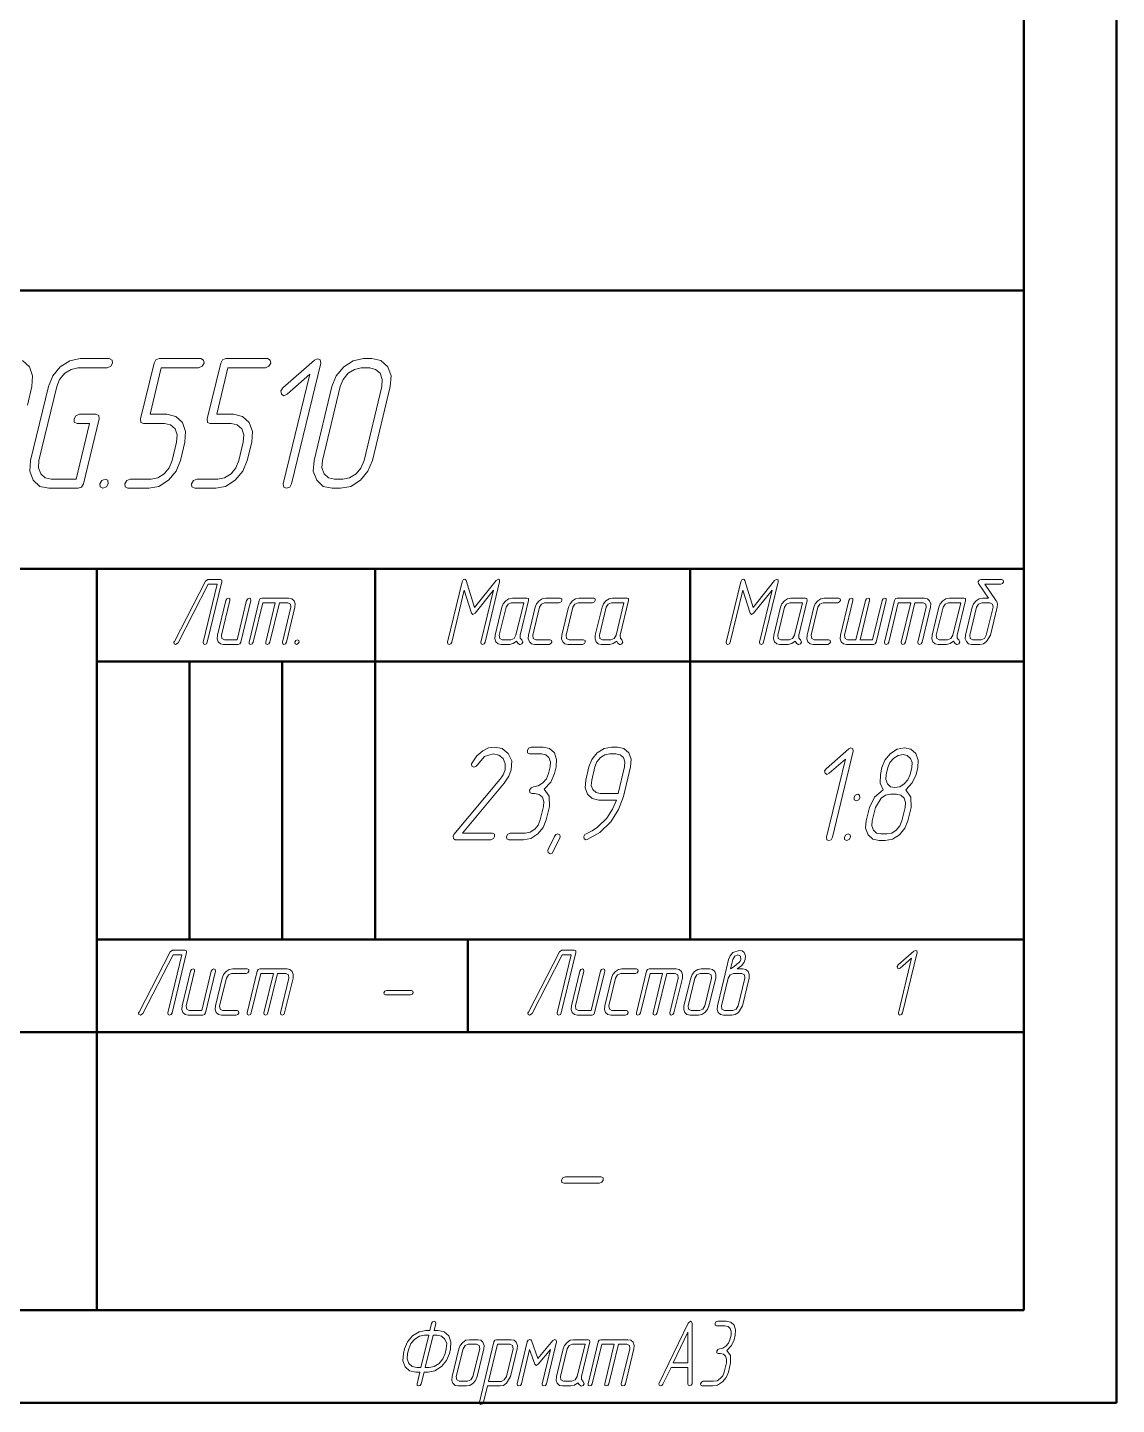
# Model space of a CAD drawing. Extents: x 0 to 420, y 0 to 297.
# Drawn here: x 361.3 to 420, y -0.1 to 74.2 of the extents above; entities that cross this region are included whole.
import ezdxf

# ---------------------------------------------------------------- set-up
doc = ezdxf.new("R2010")
doc.units = 0

msp = doc.modelspace()

# ---------------------------------------------------------------- linework, layer by layer
at = {"color": 7, "lineweight": 50}
for p, q in [((420, 0), (420, 297)), ((415, 5), (415, 292)), ((230, 60), (415, 60)), ((415, 60), (415, 5)), ((295, 45), (415, 45)), ((365, 5), (365, 45)), ((380, 25), (380, 45)), ((397, 25), (397, 45)), ((365, 40), (415, 40)), ((370, 25), (370, 40)), ((375, 25), (375, 40)), ((365, 25), (415, 25)), ((385, 20), (385, 25)), ((295, 20), (415, 20)), ((20, 5), (415, 5)), ((230, 5), (415, 5)), ((0, 0), (420, 0))]:
    msp.add_line(p, q, dxfattribs=at)
at = {"color": 7, "lineweight": 13}
msp.add_lwpolyline([(361.253937, 53.83041), (361.493408, 54.833332), (361.530273, 55.406433), (361.355255, 55.897659), (360.986847, 56.225147)], dxfattribs=at)
for points in [[(364.265778, 49.583332), (365.113159, 53.083332), (365.094727, 53.267544), (364.947357, 53.328949), (364.053955, 53.328949), (363.860535, 53.247074), (363.768433, 53.083332), (363.777618, 52.899124), (363.924988, 52.827484), (364.597351, 52.827484), (363.878937, 49.83918), (362.524994, 49.83918), (362.202637, 49.900585), (361.972351, 50.125732), (361.843414, 50.442982), (361.871033, 50.831871), (362.838165, 54.833332), (362.985535, 55.211987), (363.261841, 55.539474), (363.602631, 55.754387), (363.971039, 55.836258), (365.546051, 55.836258), (365.739471, 55.918129), (365.84079, 56.081871), (365.813141, 56.255848), (365.665771, 56.337719), (364.09079, 56.337719), (363.538147, 56.214912), (363.022369, 55.887428), (362.617096, 55.396198), (362.386841, 54.833332), (361.419739, 50.831871), (361.373688, 50.25877), (361.567108, 49.777779), (361.917114, 49.44006), (362.405273, 49.337719), (363.980255, 49.337719), (364.164459, 49.399124)], [(369.506561, 50.831871), (369.746033, 51.834793), (369.782898, 52.407894), (369.60788, 52.888889), (369.248688, 53.216373), (368.769745, 53.328949), (367.867096, 53.328949), (368.46579, 55.836258), (370.48288, 55.836258), (370.6763, 55.918129), (370.777618, 56.081871), (370.75, 56.255848), (370.602631, 56.337719), (368.355255, 56.337719), (368.171051, 56.266083), (368.078949, 56.081871), (367.351318, 53.083332), (367.360535, 52.888889), (367.507874, 52.827484), (368.640778, 52.827484), (368.963165, 52.755848), (369.211853, 52.540936), (369.322357, 52.213451), (369.294739, 51.834793), (369.055267, 50.831871), (368.898682, 50.442982), (368.631561, 50.125732), (368.281586, 49.900585), (367.922363, 49.83918), (366.789459, 49.83918), (366.605255, 49.757309), (366.503937, 49.583332), (366.522369, 49.409355), (366.669739, 49.337719), (367.802612, 49.337719), (368.336853, 49.44006), (368.861847, 49.777779), (369.26709, 50.25877)], [(373.10788, 50.831871), (373.347351, 51.834793), (373.384216, 52.407894), (373.209198, 52.888889), (372.850006, 53.216373), (372.371033, 53.328949), (371.468414, 53.328949), (372.067108, 55.836258), (374.084198, 55.836258), (374.277618, 55.918129), (374.378937, 56.081871), (374.351318, 56.255848), (374.203949, 56.337719), (371.956573, 56.337719), (371.772369, 56.266083), (371.680267, 56.081871), (370.952637, 53.083332), (370.961853, 52.888889), (371.109192, 52.827484), (372.242096, 52.827484), (372.564453, 52.755848), (372.813141, 52.540936), (372.923676, 52.213451), (372.896057, 51.834793), (372.656586, 50.831871), (372.5, 50.442982), (372.23288, 50.125732), (371.882874, 49.900585), (371.523682, 49.83918), (370.390778, 49.83918), (370.206573, 49.757309), (370.105255, 49.583332), (370.123688, 49.409355), (370.271057, 49.337719), (371.403931, 49.337719), (371.938141, 49.44006), (372.463165, 49.777779), (372.868408, 50.25877)], [(375.502625, 49.583332), (377.077637, 56.081871), (377.049988, 56.266083), (376.902618, 56.327484), (376.736847, 56.255848), (375.032898, 54.761696), (374.913147, 54.587719), (374.949982, 54.413742), (375.088135, 54.331871), (375.263153, 54.413742), (376.478943, 55.488304), (375.0513, 49.583332), (375.088135, 49.399124), (375.226318, 49.337719), (375.401306, 49.399124)], [(379.859192, 50.831871), (380.826294, 54.833332), (380.863159, 55.406433), (380.688141, 55.897659), (380.319733, 56.225147), (379.831573, 56.337719), (379.380249, 56.337719), (378.827637, 56.214912), (378.311829, 55.887428), (377.906586, 55.396198), (377.6763, 54.833332), (376.709198, 50.831871), (376.663147, 50.25877), (376.856567, 49.777779), (377.206573, 49.44006), (377.694733, 49.337719), (378.146057, 49.337719), (378.689453, 49.44006), (379.214478, 49.777779), (379.61972, 50.25877)], [(379.407898, 50.831871), (379.242096, 50.432747), (378.975006, 50.125732), (378.625, 49.900585), (378.265778, 49.83918), (377.814453, 49.83918), (377.492096, 49.900585), (377.261841, 50.125732), (377.132874, 50.442982), (377.160522, 50.831871), (378.127625, 54.833332), (378.274994, 55.211987), (378.5513, 55.539474), (378.89209, 55.754387), (379.260529, 55.836258), (379.711823, 55.836258), (380.03421, 55.754387), (380.273682, 55.539474), (380.393402, 55.211987), (380.375, 54.833332)], [(365.444733, 49.83918), (365.260529, 49.757309), (365.15921, 49.583332), (365.177612, 49.409355), (365.324982, 49.337719), (365.518433, 49.41959), (365.610535, 49.583332), (365.592102, 49.767544)], [(370.952637, 41.041668), (371.740143, 44.290939), (371.730927, 44.383041), (371.657227, 44.418861), (370.984863, 44.418861), (370.860535, 44.331875), (369.174988, 41.082603), (369.151978, 41.036552), (369.17041, 40.949562), (369.24408, 40.918861), (369.373016, 41.005848), (371.007904, 44.168129), (371.486847, 44.168129), (370.731567, 41.041668), (370.745392, 40.949562), (370.814484, 40.918861), (370.906586, 40.949562)], [(385.937164, 41.041668), (386.72467, 44.290939), (386.720062, 44.398392), (386.655579, 44.439331), (386.53125, 44.357456), (385.375336, 42.909359), (384.924011, 44.357456), (384.887177, 44.418861), (384.836517, 44.439331), (384.753632, 44.398392), (384.702972, 44.290939), (383.915466, 41.041668), (383.929291, 40.949562), (383.998352, 40.918861), (384.090454, 40.949562), (384.141113, 41.041668), (384.818085, 43.84576), (385.204926, 42.602341), (385.283234, 42.525585), (385.398346, 42.602341), (386.393097, 43.85088), (385.711517, 41.041668), (385.729919, 40.949562), (385.799011, 40.918861), (385.886505, 40.949562)], [(400.964142, 41.041668), (401.751648, 44.290939), (401.74704, 44.398392), (401.682556, 44.439331), (401.558228, 44.357456), (400.402313, 42.909359), (399.950989, 44.357456), (399.914154, 44.418861), (399.863495, 44.439331), (399.780609, 44.398392), (399.72995, 44.290939), (398.942444, 41.041668), (398.956268, 40.949562), (399.02533, 40.918861), (399.117432, 40.949562), (399.168091, 41.041668), (399.845062, 43.84576), (400.231903, 42.602341), (400.310211, 42.525585), (400.425323, 42.602341), (401.420074, 43.85088), (400.738495, 41.041668), (400.756897, 40.949562), (400.825989, 40.918861), (400.913483, 40.949562)], [(413.518097, 43.272663), (412.905609, 44.168129), (413.75296, 44.168129), (413.84967, 44.209064), (413.90033, 44.290939), (413.886505, 44.377926), (413.812836, 44.418861), (412.689148, 44.418861), (412.592438, 44.388161), (412.53717, 44.311405), (412.53717, 44.255119), (412.560211, 44.203949), (413.094421, 43.415939), (412.790466, 43.415939), (412.601654, 43.380119), (412.431244, 43.272663), (412.293091, 43.108921), (412.219421, 42.919594), (411.855591, 41.420322), (411.841766, 41.22588), (411.90625, 41.067253), (412.021393, 40.954681), (412.187164, 40.918861), (412.633881, 40.918861), (412.818085, 40.954681), (412.993103, 41.067253), (413.204926, 41.420322), (413.568756, 42.919594), (413.577972, 43.103802), (413.522705, 43.262428), (413.518097, 43.267548)], [(372.753296, 41.041668), (373.296722, 43.293129), (373.282898, 43.385235), (373.213806, 43.415939), (373.13092, 43.380119), (373.071045, 43.293129), (372.559875, 41.169594), (371.882904, 41.169594), (371.744751, 41.24123), (371.72171, 41.420322), (372.173035, 43.293129), (372.15921, 43.385235), (372.090118, 43.415939), (372.002625, 43.380119), (371.947357, 43.293129), (371.496063, 41.420322), (371.482239, 41.22076), (371.542114, 41.062138), (371.657227, 40.949562), (371.823029, 40.918861), (372.610535, 40.918861), (372.702637, 40.949562)], [(374.618408, 43.165207), (374.102631, 41.041668), (374.116455, 40.949562), (374.190125, 40.918861), (374.277618, 40.949562), (374.328278, 41.041668), (374.844086, 43.165207), (375.29541, 43.165207), (375.433563, 43.093571), (375.456573, 42.919594), (375.000671, 41.041668), (375.019073, 40.949562), (375.088165, 40.918861), (375.175659, 40.949562), (375.226318, 41.041668), (375.682251, 42.919594), (375.691437, 43.108921), (375.636169, 43.272663), (375.516449, 43.380119), (375.355255, 43.415939), (373.890778, 43.415939), (373.798676, 43.385235), (373.748016, 43.293129), (373.20459, 41.041668), (373.218414, 40.949562), (373.287506, 40.918861), (373.379608, 40.949562), (373.430267, 41.041668), (373.946045, 43.165207)], [(387.922028, 41.159359), (387.834534, 41.261696), (387.829926, 41.420322), (388.28125, 43.293129), (388.276642, 43.385235), (388.198364, 43.415939), (387.410858, 43.415939), (387.222046, 43.380119), (387.056244, 43.267548), (386.918091, 43.103802), (386.844421, 42.919594), (386.480591, 41.420322), (386.466766, 41.22076), (386.526642, 41.062138), (386.641785, 40.949562), (386.807556, 40.918861), (387.258881, 40.918861), (387.452301, 40.959797), (387.636505, 41.087723), (387.705597, 40.990498), (387.793091, 40.918861), (387.834534, 40.913746), (387.922028, 40.949562), (387.972687, 41.041668)], [(387.604279, 41.420322), (387.498352, 41.24123), (387.318756, 41.169594), (386.867432, 41.169594), (386.729279, 41.24123), (386.706238, 41.420322), (387.070068, 42.919594), (387.175995, 43.093571), (387.350983, 43.165207), (388.027954, 43.165207)], [(389.395721, 40.918861), (389.492432, 40.959797), (389.538483, 41.041668), (389.529266, 41.133774), (389.455597, 41.169594), (388.668091, 41.169594), (388.529938, 41.24123), (388.506897, 41.420322), (388.870728, 42.919594), (388.976654, 43.093571), (389.151642, 43.165207), (389.939148, 43.165207), (390.035858, 43.206142), (390.081909, 43.293129), (390.072693, 43.380119), (389.999023, 43.415939), (389.211517, 43.415939), (389.022705, 43.380119), (388.856903, 43.267548), (388.71875, 43.103802), (388.64505, 42.919594), (388.28125, 41.420322), (388.267426, 41.22076), (388.327301, 41.062138), (388.442444, 40.949562), (388.608215, 40.918861)], [(391.196381, 40.918861), (391.293091, 40.959797), (391.339142, 41.041668), (391.329926, 41.133774), (391.256256, 41.169594), (390.46875, 41.169594), (390.330597, 41.24123), (390.307556, 41.420322), (390.671387, 42.919594), (390.777313, 43.093571), (390.952301, 43.165207), (391.739807, 43.165207), (391.836517, 43.206142), (391.882568, 43.293129), (391.873352, 43.380119), (391.799683, 43.415939), (391.012177, 43.415939), (390.823364, 43.380119), (390.657562, 43.267548), (390.519409, 43.103802), (390.445709, 42.919594), (390.081909, 41.420322), (390.068085, 41.22076), (390.12796, 41.062138), (390.243103, 40.949562), (390.408875, 40.918861)], [(393.324005, 41.159359), (393.236511, 41.261696), (393.231903, 41.420322), (393.683228, 43.293129), (393.678619, 43.385235), (393.600342, 43.415939), (392.812836, 43.415939), (392.624023, 43.380119), (392.458221, 43.267548), (392.320068, 43.103802), (392.246368, 42.919594), (391.882568, 41.420322), (391.868744, 41.22076), (391.928619, 41.062138), (392.043762, 40.949562), (392.209534, 40.918861), (392.660858, 40.918861), (392.854279, 40.959797), (393.038483, 41.087723), (393.107574, 40.990498), (393.195068, 40.918861), (393.236511, 40.913746), (393.324005, 40.949562), (393.374664, 41.041668)], [(393.006256, 41.420322), (392.90033, 41.24123), (392.720734, 41.169594), (392.269409, 41.169594), (392.131256, 41.24123), (392.108215, 41.420322), (392.472046, 42.919594), (392.577972, 43.093571), (392.75296, 43.165207), (393.429932, 43.165207)], [(402.949005, 41.159359), (402.861511, 41.261696), (402.856903, 41.420322), (403.308228, 43.293129), (403.303619, 43.385235), (403.225342, 43.415939), (402.437836, 43.415939), (402.249023, 43.380119), (402.083221, 43.267548), (401.945068, 43.103802), (401.871399, 42.919594), (401.507568, 41.420322), (401.493744, 41.22076), (401.553619, 41.062138), (401.668762, 40.949562), (401.834534, 40.918861), (402.285858, 40.918861), (402.479279, 40.959797), (402.663483, 41.087723), (402.732574, 40.990498), (402.820068, 40.918861), (402.861511, 40.913746), (402.949005, 40.949562), (402.999664, 41.041668)], [(402.631256, 41.420322), (402.52533, 41.24123), (402.345734, 41.169594), (401.894409, 41.169594), (401.756256, 41.24123), (401.733215, 41.420322), (402.097046, 42.919594), (402.202972, 43.093571), (402.37796, 43.165207), (403.054932, 43.165207)], [(404.422699, 40.918861), (404.519409, 40.959797), (404.56546, 41.041668), (404.556244, 41.133774), (404.482574, 41.169594), (403.695068, 41.169594), (403.556915, 41.24123), (403.533875, 41.420322), (403.897705, 42.919594), (404.003632, 43.093571), (404.178619, 43.165207), (404.966125, 43.165207), (405.062836, 43.206142), (405.108887, 43.293129), (405.09967, 43.380119), (405.026001, 43.415939), (404.238495, 43.415939), (404.049683, 43.380119), (403.883881, 43.267548), (403.745728, 43.103802), (403.672028, 42.919594), (403.308228, 41.420322), (403.294403, 41.22076), (403.354279, 41.062138), (403.469421, 40.949562), (403.635193, 40.918861)], [(406.172699, 41.169594), (406.683899, 43.293129), (406.670074, 43.385235), (406.605591, 43.415939), (406.518097, 43.380119), (406.458221, 43.293129), (405.947052, 41.169594), (405.495728, 41.169594), (405.357574, 41.24123), (405.334534, 41.420322), (405.785858, 43.293129), (405.772034, 43.385235), (405.702972, 43.415939), (405.615479, 43.380119), (405.560211, 43.293129), (405.108887, 41.420322), (405.095062, 41.22076), (405.154938, 41.062138), (405.270081, 40.949562), (405.435852, 40.918861), (406.90033, 40.918861), (406.987823, 40.949562), (407.038483, 41.041668), (407.581909, 43.293129), (407.568085, 43.385235), (407.503632, 43.415939), (407.416107, 43.380119), (407.356262, 43.293129), (406.845062, 41.169594)], [(408.903625, 43.165207), (408.387817, 41.041668), (408.401642, 40.949562), (408.475342, 40.918861), (408.562836, 40.949562), (408.613495, 41.041668), (409.129272, 43.165207), (409.580597, 43.165207), (409.71875, 43.093571), (409.741791, 42.919594), (409.285858, 41.041668), (409.304291, 40.949562), (409.373352, 40.918861), (409.460846, 40.949562), (409.511505, 41.041668), (409.967438, 42.919594), (409.976654, 43.108921), (409.921387, 43.272663), (409.801636, 43.380119), (409.640472, 43.415939), (408.175995, 43.415939), (408.083893, 43.385235), (408.033234, 43.293129), (407.489807, 41.041668), (407.503632, 40.949562), (407.572693, 40.918861), (407.664795, 40.949562), (407.715454, 41.041668), (408.231262, 43.165207)], [(411.496399, 41.159359), (411.408875, 41.261696), (411.404266, 41.420322), (411.855591, 43.293129), (411.850983, 43.385235), (411.772705, 43.415939), (410.985199, 43.415939), (410.796387, 43.380119), (410.630585, 43.267548), (410.492432, 43.103802), (410.418762, 42.919594), (410.054932, 41.420322), (410.041107, 41.22076), (410.100983, 41.062138), (410.216125, 40.949562), (410.381897, 40.918861), (410.833221, 40.918861), (411.026642, 40.959797), (411.210846, 41.087723), (411.279938, 40.990498), (411.367432, 40.918861), (411.408875, 40.913746), (411.496399, 40.949562), (411.547028, 41.041668)], [(411.178619, 41.420322), (411.072693, 41.24123), (410.893097, 41.169594), (410.441772, 41.169594), (410.303619, 41.24123), (410.280609, 41.420322), (410.644409, 42.919594), (410.750336, 43.093571), (410.925323, 43.165207), (411.602295, 43.165207)], [(412.979279, 41.420322), (412.873352, 41.24123), (412.693756, 41.169594), (412.24704, 41.169594), (412.104279, 41.24123), (412.081238, 41.420322), (412.445068, 42.919594), (412.550995, 43.093571), (412.730591, 43.165207), (413.177307, 43.165207), (413.320068, 43.093571), (413.343109, 42.919594)], [(375.820404, 41.169594), (375.728302, 41.128658), (375.677643, 41.041668), (375.686829, 40.954681), (375.760529, 40.918861), (375.857239, 40.959797), (375.90329, 41.041668), (375.894073, 41.133774)], [(386.247711, 30.382269), (386.385864, 30.440748), (386.45166, 30.557707), (386.438507, 30.689287), (386.333252, 30.740456), (384.714813, 30.740456), (386.964813, 33.430515), (387.214813, 33.803322), (387.352997, 34.154198), (387.372711, 34.629345), (387.181946, 35.031391), (386.852997, 35.294548), (386.445099, 35.382271), (386.11615, 35.3311), (385.813507, 35.184898), (385.497711, 34.914433), (385.234558, 34.534317), (385.208252, 34.468525), (385.227997, 34.344257), (385.333252, 34.293087), (385.431946, 34.329636), (385.504303, 34.410046), (385.912201, 34.877884), (386.372711, 35.016773), (386.675354, 34.950981), (386.905609, 34.768234), (387.030609, 34.483147), (387.017456, 34.154198), (386.918762, 33.891041), (386.839813, 33.766773), (386.74115, 33.627884), (384.260864, 30.660048), (384.214813, 30.572327), (384.227997, 30.440748), (384.32666, 30.382269)], [(389.122711, 33.116188), (389.477997, 33.488995), (389.681946, 33.94952), (389.767456, 34.307709), (389.793762, 34.717064), (389.675354, 35.06794), (389.418762, 35.301861), (389.063507, 35.382271), (388.418762, 35.382271), (388.287201, 35.323792), (388.221405, 35.19952), (388.227997, 35.075253), (388.333252, 35.024082), (388.977997, 35.024082), (389.214813, 34.965603), (389.379303, 34.812096), (389.464813, 34.578175), (389.45166, 34.307709), (389.36615, 33.94952), (389.247711, 33.671741), (389.050354, 33.445133), (388.806946, 33.284317), (388.550354, 33.240456), (388.418762, 33.181976), (388.339813, 33.057709), (388.359558, 32.933437), (388.464813, 32.882271), (388.622711, 32.882271), (388.859558, 32.823788), (389.030609, 32.67028), (389.109558, 32.436363), (389.089813, 32.165894), (388.918762, 31.44952), (388.806946, 31.171743), (388.61615, 30.945135), (388.36615, 30.784315), (388.102997, 30.740456), (387.300354, 30.740456), (387.168762, 30.681976), (387.096405, 30.557707), (387.109558, 30.433439), (387.214813, 30.382269), (388.017456, 30.382269), (388.405609, 30.455368), (388.780609, 30.696596), (389.070099, 31.040163), (389.24115, 31.44952), (389.412201, 32.165894), (389.399048, 32.72876)], [(393.405609, 32.721451), (393.787201, 34.307709), (393.813507, 34.724373), (393.688507, 35.06794), (393.425354, 35.301861), (393.07666, 35.382271), (392.754303, 35.382271), (392.359558, 35.294548), (391.99115, 35.060631), (391.70166, 34.709755), (391.537201, 34.307709), (391.36615, 33.591331), (391.333252, 33.174667), (391.458252, 32.8311), (391.714813, 32.597183), (392.070099, 32.524082), (393.030609, 32.524082), (392.820099, 32.027004), (392.504303, 31.54455), (392.004303, 31.054783), (391.714813, 30.864725), (391.418762, 30.725836), (391.320099, 30.660048), (391.274048, 30.565018), (391.287201, 30.433439), (391.379303, 30.382269), (391.45166, 30.38958), (392.135864, 30.777006), (392.727997, 31.35449), (393.142456, 32.005077)], [(393.122711, 32.882271), (392.155609, 32.882271), (391.925354, 32.926128), (391.754303, 33.086948), (391.662201, 33.313557), (391.688507, 33.591331), (391.859558, 34.307709), (391.971405, 34.578175), (392.162201, 34.812096), (392.405609, 34.965603), (392.668762, 35.024082), (392.99115, 35.024082), (393.227997, 34.965603), (393.399048, 34.812096), (393.477997, 34.578175), (393.464813, 34.307709)], [(404.676788, 30.514788), (405.801788, 35.156601), (405.782043, 35.288181), (405.676788, 35.332039), (405.55835, 35.280869), (404.341248, 34.213619), (404.255737, 34.089348), (404.282043, 33.96508), (404.380737, 33.906601), (404.505737, 33.96508), (405.374146, 34.732624), (404.354401, 30.514788), (404.380737, 30.383209), (404.479401, 30.33935), (404.604401, 30.383209)], [(408.749146, 31.406601), (408.920197, 32.122974), (408.907043, 32.685841), (408.630737, 33.073269), (408.985992, 33.446075), (409.189941, 33.906601), (409.275452, 34.272099), (409.301788, 34.681454), (409.176788, 35.025024), (408.913635, 35.258942), (408.564941, 35.339348), (408.176788, 35.258942), (407.814941, 35.025024), (407.512299, 34.674145), (407.347839, 34.272099), (407.262299, 33.906601), (407.249146, 33.438766), (407.413635, 33.073269), (406.946503, 32.678532), (406.670197, 32.122974), (406.499146, 31.406601), (406.466248, 30.997244), (406.604401, 30.653677), (406.854401, 30.412449), (407.203094, 30.33935), (407.525452, 30.33935), (407.913635, 30.412449), (408.288635, 30.653677), (408.578094, 30.997244)], [(408.867584, 33.906601), (408.749146, 33.621513), (408.551788, 33.394905), (408.30835, 33.241398), (408.051788, 33.197536), (407.814941, 33.241398), (407.64389, 33.402214), (407.564941, 33.628822), (407.584686, 33.906601), (407.670197, 34.272099), (407.782043, 34.542564), (407.985992, 34.776485), (408.222839, 34.922684), (408.485992, 34.981163), (408.716248, 34.922684), (408.887299, 34.769173), (408.972839, 34.542564), (408.953094, 34.272099)], [(406.045197, 32.839348), (405.907043, 32.780869), (405.841248, 32.656601), (405.847839, 32.532333), (405.959686, 32.481163), (406.097839, 32.539642), (406.163635, 32.656601), (406.14389, 32.780869)], [(408.426788, 31.406601), (408.30835, 31.128824), (408.117584, 30.902216), (407.874146, 30.741396), (407.610992, 30.697536), (407.288635, 30.697536), (407.05835, 30.741396), (406.89389, 30.902216), (406.801788, 31.128824), (406.821503, 31.406601), (406.992584, 32.122974), (407.301788, 32.627361), (407.545197, 32.780869), (407.80835, 32.839348), (408.130737, 32.839348), (408.367584, 32.780869), (408.538635, 32.627361), (408.617584, 32.393444), (408.597839, 32.122974)], [(389.99115, 30.535778), (389.964813, 30.652737), (389.859558, 30.703907), (389.754303, 30.667356), (389.675354, 30.565018), (389.339813, 29.855953), (389.320099, 29.804783), (389.346405, 29.687824), (389.445099, 29.629345), (389.550354, 29.665895), (389.635864, 29.775543), (389.964813, 30.477299)], [(405.525452, 30.697536), (405.39389, 30.639057), (405.321503, 30.514788), (405.334686, 30.39052), (405.439941, 30.33935), (405.578094, 30.397829), (405.64389, 30.514788), (405.630737, 30.646368)], [(369.049347, 21.041666), (369.836853, 24.290936), (369.827637, 24.383041), (369.753937, 24.418859), (369.081573, 24.418859), (368.957245, 24.331871), (367.271698, 21.082602), (367.248688, 21.036549), (367.26712, 20.949562), (367.34079, 20.918859), (367.469727, 21.005848), (369.104614, 24.168129), (369.583557, 24.168129), (368.828278, 21.041666), (368.842102, 20.949562), (368.911194, 20.918859), (369.003296, 20.949562)], [(390.049347, 21.041666), (390.836853, 24.290936), (390.827637, 24.383041), (390.753937, 24.418859), (390.081573, 24.418859), (389.957245, 24.331871), (388.271698, 21.082602), (388.248688, 21.036549), (388.26712, 20.949562), (388.34079, 20.918859), (388.469727, 21.005848), (390.104614, 24.168129), (390.583557, 24.168129), (389.828278, 21.041666), (389.842102, 20.949562), (389.911194, 20.918859), (390.003296, 20.949562)], [(399.540802, 23.415936), (399.669739, 23.508041), (399.794067, 23.605263), (399.913818, 23.769005), (399.941437, 23.83041), (399.969086, 23.917397), (399.98291, 24.127193), (399.918427, 24.290936), (399.798676, 24.383041), (399.637512, 24.413742), (399.301331, 24.290936), (399.153961, 24.127193), (399.071045, 23.917397), (398.831573, 22.91959), (398.467773, 21.420322), (398.453949, 21.225878), (398.518433, 21.067251), (398.633545, 20.954678), (398.799347, 20.918859), (399.246063, 20.918859), (399.430267, 20.954678), (399.605255, 21.067251), (399.817108, 21.420322), (400.180908, 22.91959), (400.190125, 23.108917), (400.130249, 23.272661), (400.010529, 23.380117), (399.849335, 23.415936)], [(399.176971, 23.415936), (399.296722, 23.917397), (399.407227, 24.101608), (399.577637, 24.168129), (399.725006, 24.101608), (399.743408, 23.917397), (399.701965, 23.83041), (399.651306, 23.763889), (399.614471, 23.733187), (399.379608, 23.548977)], [(408.459229, 21.041666), (409.246735, 24.290936), (409.23291, 24.383041), (409.159241, 24.413742), (409.076355, 24.377924), (408.224365, 23.630848), (408.16449, 23.543859), (408.182922, 23.456871), (408.252014, 23.415936), (408.339508, 23.456871), (408.947388, 23.994152), (408.233582, 21.041666), (408.252014, 20.949562), (408.321075, 20.918859), (408.408569, 20.949562)], [(370.850006, 21.041666), (371.393433, 23.293129), (371.379608, 23.385235), (371.310516, 23.415936), (371.227631, 23.380117), (371.167755, 23.293129), (370.656586, 21.16959), (369.979614, 21.16959), (369.841461, 21.241228), (369.81842, 21.420322), (370.269745, 23.293129), (370.25592, 23.385235), (370.186829, 23.415936), (370.099335, 23.380117), (370.044067, 23.293129), (369.592773, 21.420322), (369.578949, 21.22076), (369.638824, 21.062134), (369.753937, 20.949562), (369.919739, 20.918859), (370.707245, 20.918859), (370.799347, 20.949562)], [(372.507904, 20.918859), (372.604614, 20.959795), (372.650665, 21.041666), (372.641449, 21.133772), (372.567749, 21.16959), (371.780273, 21.16959), (371.64209, 21.241228), (371.61908, 21.420322), (371.98288, 22.91959), (372.088806, 23.093567), (372.263824, 23.165205), (373.051331, 23.165205), (373.148041, 23.206141), (373.194092, 23.293129), (373.184875, 23.380117), (373.111176, 23.415936), (372.323669, 23.415936), (372.134857, 23.380117), (371.969086, 23.267544), (371.830933, 23.103802), (371.757233, 22.91959), (371.393433, 21.420322), (371.379608, 21.22076), (371.439484, 21.062134), (371.554596, 20.949562), (371.720398, 20.918859)], [(374.515778, 23.165205), (374, 21.041666), (374.013824, 20.949562), (374.087494, 20.918859), (374.174988, 20.949562), (374.225647, 21.041666), (374.741455, 23.165205), (375.192749, 23.165205), (375.330933, 23.093567), (375.353943, 22.91959), (374.898041, 21.041666), (374.916443, 20.949562), (374.985535, 20.918859), (375.073029, 20.949562), (375.123688, 21.041666), (375.57959, 22.91959), (375.588806, 23.108917), (375.533539, 23.272661), (375.413818, 23.380117), (375.252625, 23.415936), (373.788147, 23.415936), (373.696045, 23.385235), (373.645386, 23.293129), (373.101959, 21.041666), (373.115784, 20.949562), (373.184875, 20.918859), (373.276978, 20.949562), (373.327637, 21.041666), (373.843414, 23.165205)], [(391.850006, 21.041666), (392.393433, 23.293129), (392.379608, 23.385235), (392.310516, 23.415936), (392.227631, 23.380117), (392.167755, 23.293129), (391.656586, 21.16959), (390.979614, 21.16959), (390.841461, 21.241228), (390.81842, 21.420322), (391.269745, 23.293129), (391.25592, 23.385235), (391.186829, 23.415936), (391.099335, 23.380117), (391.044067, 23.293129), (390.592773, 21.420322), (390.578949, 21.22076), (390.638824, 21.062134), (390.753937, 20.949562), (390.919739, 20.918859), (391.707245, 20.918859), (391.799347, 20.949562)], [(393.507904, 20.918859), (393.604614, 20.959795), (393.650665, 21.041666), (393.641449, 21.133772), (393.567749, 21.16959), (392.780273, 21.16959), (392.64209, 21.241228), (392.61908, 21.420322), (392.98288, 22.91959), (393.088806, 23.093567), (393.263824, 23.165205), (394.051331, 23.165205), (394.148041, 23.206141), (394.194092, 23.293129), (394.184875, 23.380117), (394.111176, 23.415936), (393.323669, 23.415936), (393.134857, 23.380117), (392.969086, 23.267544), (392.830933, 23.103802), (392.757233, 22.91959), (392.393433, 21.420322), (392.379608, 21.22076), (392.439484, 21.062134), (392.554596, 20.949562), (392.720398, 20.918859)], [(395.515778, 23.165205), (395, 21.041666), (395.013824, 20.949562), (395.087494, 20.918859), (395.174988, 20.949562), (395.225647, 21.041666), (395.741455, 23.165205), (396.192749, 23.165205), (396.330933, 23.093567), (396.353943, 22.91959), (395.898041, 21.041666), (395.916443, 20.949562), (395.985535, 20.918859), (396.073029, 20.949562), (396.123688, 21.041666), (396.57959, 22.91959), (396.588806, 23.108917), (396.533539, 23.272661), (396.413818, 23.380117), (396.252625, 23.415936), (394.788147, 23.415936), (394.696045, 23.385235), (394.645386, 23.293129), (394.101959, 21.041666), (394.115784, 20.949562), (394.184875, 20.918859), (394.276978, 20.949562), (394.327637, 21.041666), (394.843414, 23.165205)], [(398.016449, 21.420322), (398.380249, 22.91959), (398.389465, 23.108917), (398.32959, 23.272661), (398.209869, 23.380117), (398.048676, 23.415936), (397.597382, 23.415936), (397.408539, 23.380117), (397.242767, 23.267544), (397.104614, 23.103802), (397.030914, 22.91959), (396.667114, 21.420322), (396.65329, 21.22076), (396.713165, 21.062134), (396.828278, 20.949562), (396.99408, 20.918859), (397.445404, 20.918859), (397.625, 20.949562), (397.799988, 21.062134), (397.933563, 21.22076)], [(397.790802, 21.420322), (397.684875, 21.241228), (397.505249, 21.16959), (397.053955, 21.16959), (396.915802, 21.241228), (396.892761, 21.420322), (397.256592, 22.91959), (397.362488, 23.093567), (397.537506, 23.165205), (397.988831, 23.165205), (398.131592, 23.093567), (398.154602, 22.91959)], [(399.591461, 21.420322), (399.485535, 21.241228), (399.305908, 21.16959), (398.859222, 21.16959), (398.716461, 21.241228), (398.69342, 21.420322), (399.057251, 22.91959), (399.163147, 23.093567), (399.342773, 23.165205), (399.78949, 23.165205), (399.932251, 23.093567), (399.955261, 22.91959)], [(381.914734, 22.007795), (382.006836, 22.048731), (382.052887, 22.130604), (382.048279, 22.21759), (381.974609, 22.258526), (380.625275, 22.258526), (380.533142, 22.212475), (380.477905, 22.130604), (380.491699, 22.043615), (380.565399, 22.007795)], [(392.112061, 11.849415), (392.243652, 11.907895), (392.309448, 12.024854), (392.302856, 12.149123), (392.197601, 12.207603), (390.269958, 12.207603), (390.138367, 12.141813), (390.059448, 12.024854), (390.079163, 11.900585), (390.184448, 11.849415)], [(382.419739, 1.665936), (382.267761, 1.041667), (382.281555, 0.949561), (382.350647, 0.91886), (382.442749, 0.949561), (382.493408, 1.041667), (382.645386, 1.665936), (382.866425, 1.665936), (383.234863, 1.74269), (383.580261, 1.962719), (383.851959, 2.285088), (384.013153, 2.66886), (384.073029, 2.919591), (384.096039, 3.303363), (383.980896, 3.625731), (383.736816, 3.840643), (383.409851, 3.917398), (383.188812, 3.917398), (383.280914, 4.290936), (383.262482, 4.383041), (383.19342, 4.418859), (383.110504, 4.383041), (383.055237, 4.290936), (382.963135, 3.917398), (382.737488, 3.917398), (382.373657, 3.840643), (382.023682, 3.620614), (381.747345, 3.298246), (381.595398, 2.919591), (381.535522, 2.66886), (381.507874, 2.279971), (381.632233, 1.957602), (381.867096, 1.737573), (382.194061, 1.665936)], [(395.968414, 1.921784), (395.977631, 1.921784), (396.875641, 1.921784), (396.884857, 1.921784), (396.884857, 1.016082), (396.907898, 0.944445), (396.967743, 0.91886), (397.055237, 0.954678), (397.105896, 1.041667), (397.115112, 1.077485), (397.105896, 4.301169), (397.082886, 4.383041), (397.02301, 4.413743), (396.889465, 4.301169), (395.323669, 1.077485), (395.309845, 1.041667), (395.323669, 0.954678), (395.397369, 0.91886), (395.471039, 0.944445), (395.526306, 1.016082)], [(396.884857, 2.172515), (396.088135, 2.172515), (396.880249, 3.815058)], [(398.980255, 2.832603), (399.228943, 3.093567), (399.371704, 3.415936), (399.43158, 3.666667), (399.449982, 3.953217), (399.367096, 4.198831), (399.1875, 4.362573), (398.938812, 4.418859), (398.487488, 4.418859), (398.395386, 4.377924), (398.349335, 4.290936), (398.353943, 4.203948), (398.427612, 4.168129), (398.878937, 4.168129), (399.044739, 4.127193), (399.159851, 4.019737), (399.219727, 3.855994), (399.21051, 3.666667), (399.150635, 3.415936), (399.067749, 3.221491), (398.929596, 3.062865), (398.759186, 2.950293), (398.57959, 2.919591), (398.487488, 2.878655), (398.43222, 2.791667), (398.446045, 2.704679), (398.519714, 2.66886), (398.630249, 2.66886), (398.796051, 2.627924), (398.915771, 2.520468), (398.971039, 2.356725), (398.957214, 2.167398), (398.837494, 1.665936), (398.759186, 1.471491), (398.625641, 1.312866), (398.450653, 1.200292), (398.266449, 1.169591), (397.70459, 1.169591), (397.612488, 1.128655), (397.561829, 1.041667), (397.571045, 0.954678), (397.644714, 0.91886), (398.206573, 0.91886), (398.478271, 0.970029), (398.740784, 1.138889), (398.94342, 1.379386), (399.063141, 1.665936), (399.182892, 2.167398), (399.173676, 2.561404)], [(382.479584, 1.916667), (382.253937, 1.916667), (382.005249, 1.972953), (381.830261, 2.136696), (381.738159, 2.377193), (381.761169, 2.66886), (381.821045, 2.919591), (381.940765, 3.206141), (382.143402, 3.446638), (382.401306, 3.61038), (382.677612, 3.666667), (382.90329, 3.666667)], [(383.128937, 3.666667), (383.349976, 3.666667), (383.594055, 3.61038), (383.773682, 3.446638), (383.865784, 3.201024), (383.847351, 2.919591), (383.787476, 2.66886), (383.663147, 2.377193), (383.455902, 2.136696), (383.19342, 1.967836), (382.9263, 1.916667), (382.705261, 1.916667)], [(385.509857, 1.420322), (385.873657, 2.919591), (385.882874, 3.108918), (385.823029, 3.272661), (385.703278, 3.380117), (385.542084, 3.415936), (385.09079, 3.415936), (384.901947, 3.380117), (384.736176, 3.267544), (384.598022, 3.103801), (384.524323, 2.919591), (384.160522, 1.420322), (384.146698, 1.22076), (384.206573, 1.062135), (384.321686, 0.949561), (384.487488, 0.91886), (384.938812, 0.91886), (385.118408, 0.949561), (385.293396, 1.062135), (385.426971, 1.22076)], [(385.28421, 1.420322), (385.178284, 1.241228), (384.998657, 1.169591), (384.547363, 1.169591), (384.40921, 1.241228), (384.386169, 1.420322), (384.75, 2.919591), (384.855896, 3.093567), (385.030914, 3.165205), (385.482239, 3.165205), (385.625, 3.093567), (385.64801, 2.919591)], [(386.067108, 0.91886), (386.74408, 0.91886), (386.923676, 0.949561), (387.098663, 1.062135), (387.310516, 1.420322), (387.674316, 2.919591), (387.683533, 3.108918), (387.623657, 3.272661), (387.503937, 3.380117), (387.347351, 3.415936), (386.555237, 3.415936), (386.463135, 3.385234), (386.412476, 3.293129), (385.629608, 0.04386), (385.643402, -0.048246), (385.712494, -0.078947), (385.79538, -0.048246), (385.855255, 0.04386)], [(386.126953, 1.164474), (386.610504, 3.165205), (387.287476, 3.165205), (387.425659, 3.093567), (387.448669, 2.919591), (387.084869, 1.420322), (386.974335, 1.241228), (386.803925, 1.164474)], [(389.24472, 1.041667), (389.788147, 3.293129), (389.774323, 3.385234), (389.709869, 3.421053), (389.599335, 3.364766), (388.78421, 2.397661), (388.438812, 3.364766), (388.401947, 3.405702), (388.360504, 3.421053), (388.268402, 3.380117), (388.213135, 3.293129), (387.669739, 1.041667), (387.683533, 0.949561), (387.752625, 0.91886), (387.844727, 0.949561), (387.895386, 1.041667), (388.342102, 2.878655), (388.618408, 2.09576), (388.696686, 2.024123), (388.80722, 2.09576), (389.46579, 2.878655), (389.019073, 1.041667), (389.032898, 0.949561), (389.101959, 0.91886), (389.194061, 0.949561)], [(391.224976, 1.159357), (391.137482, 1.261696), (391.132874, 1.420322), (391.584198, 3.293129), (391.57959, 3.385234), (391.501312, 3.415936), (390.713806, 3.415936), (390.524994, 3.380117), (390.359192, 3.267544), (390.221039, 3.103801), (390.147369, 2.919591), (389.783539, 1.420322), (389.769714, 1.22076), (389.82959, 1.062135), (389.944733, 0.949561), (390.110504, 0.91886), (390.561829, 0.91886), (390.755249, 0.959795), (390.939453, 1.087719), (391.008545, 0.990497), (391.096039, 0.91886), (391.137482, 0.913743), (391.224976, 0.949561), (391.275635, 1.041667)], [(390.907227, 1.420322), (390.8013, 1.241228), (390.621704, 1.169591), (390.17038, 1.169591), (390.032227, 1.241228), (390.009186, 1.420322), (390.373016, 2.919591), (390.478943, 3.093567), (390.653931, 3.165205), (391.330902, 3.165205)], [(392.905914, 3.165205), (392.390106, 1.041667), (392.403931, 0.949561), (392.477631, 0.91886), (392.565125, 0.949561), (392.615784, 1.041667), (393.131561, 3.165205), (393.582886, 3.165205), (393.721039, 3.093567), (393.74408, 2.919591), (393.288147, 1.041667), (393.30658, 0.949561), (393.375641, 0.91886), (393.463135, 0.949561), (393.513794, 1.041667), (393.969727, 2.919591), (393.978943, 3.108918), (393.923676, 3.272661), (393.803925, 3.380117), (393.642761, 3.415936), (392.178284, 3.415936), (392.086182, 3.385234), (392.035522, 3.293129), (391.492096, 1.041667), (391.50592, 0.949561), (391.574982, 0.91886), (391.667084, 0.949561), (391.717743, 1.041667), (392.233551, 3.165205)]]:
    msp.add_lwpolyline(points, close=True, dxfattribs=at)

doc.saveas('drawing.dxf')
